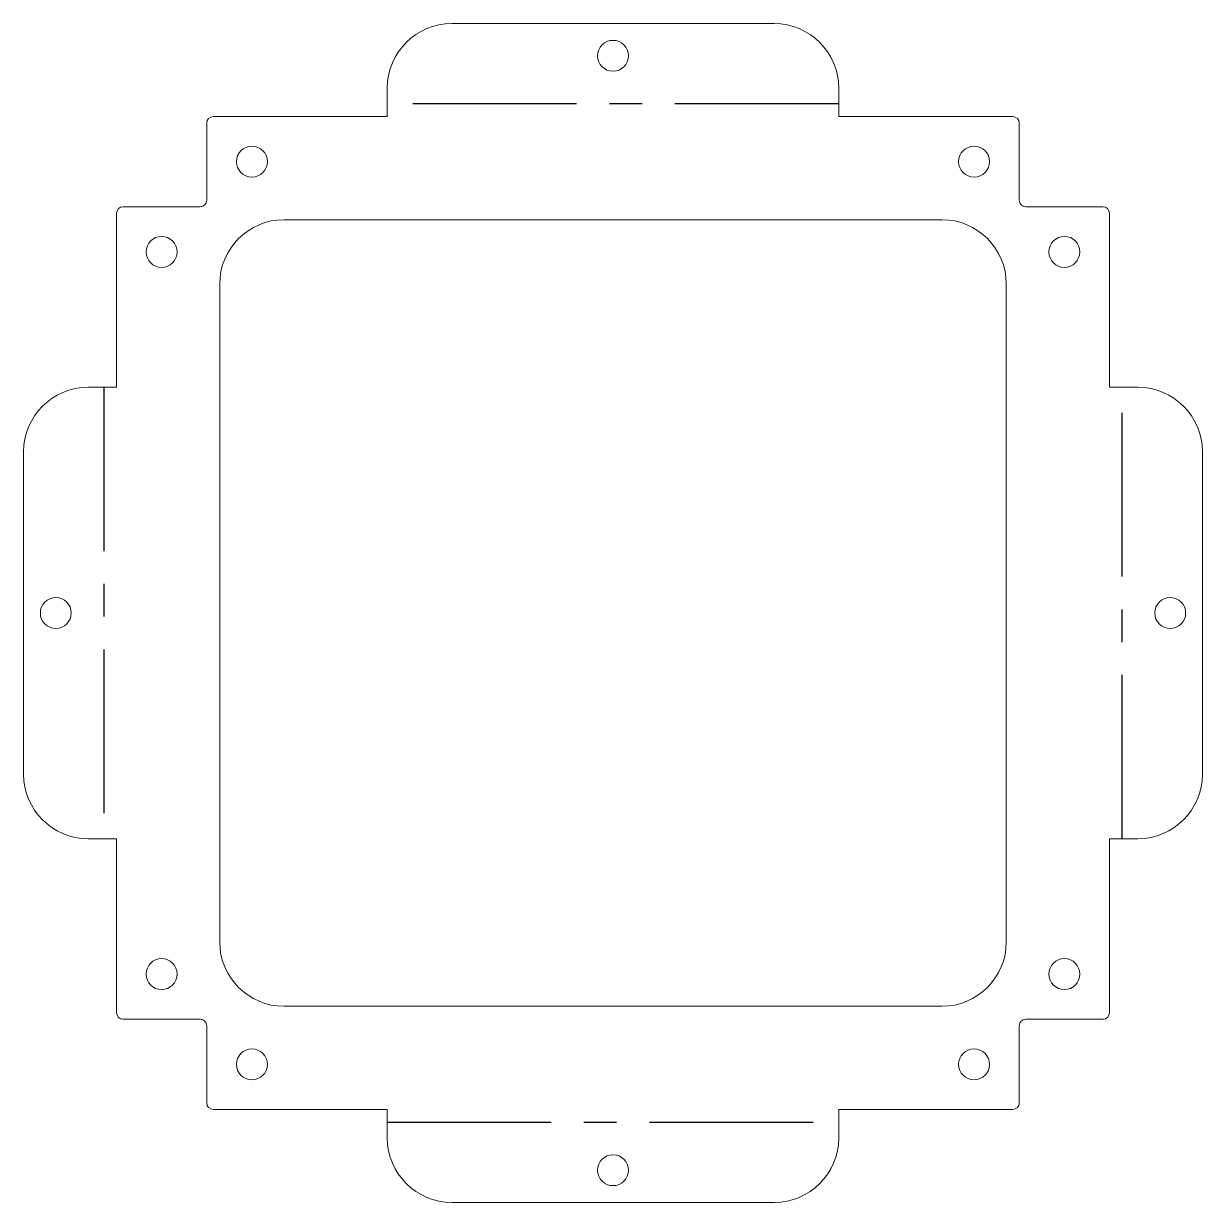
# Model space of a CAD drawing. Header units: millimetres. Extents: x -45.7 to 45.7, y -45.7 to 45.7.
import ezdxf

# ---------------------------------------------------------------- set-up
doc = ezdxf.new("R2010")
doc.units = ezdxf.units.MM
doc.linetypes.add('CENTERX2', pattern=[20.32, 12.7, -2.54, 2.54, -2.54])

msp = doc.modelspace()

# ---------------------------------------------------------------- linework, layer by layer
at = {"color": 7, "linetype": 'Continuous', "lineweight": 15}
for p, q in [((-12.5, 45.706), (12.5, 45.706)), ((-17.5, 38.5), (-17.5, 40.706)), ((17.5, 40.706), (17.5, 38.5)), ((-17.5, 38.5), (-31, 38.5)), ((31, 38.5), (17.5, 38.5)), ((-31.5, 32), (-31.5, 38)), ((31.5, 38), (31.5, 32)), ((-38, 31.5), (-32, 31.5)), ((32, 31.5), (38, 31.5)), ((-38.5, 31), (-38.5, 17.5)), ((25.5, 30.5), (-25.5, 30.5)), ((38.5, 17.5), (38.5, 31)), ((-30.5, 25.5), (-30.5, -25.5)), ((30.5, -25.5), (30.5, 25.5)), ((-40.706, 17.5), (-38.5, 17.5)), ((38.5, 17.5), (40.706, 17.5)), ((-45.706, -12.5), (-45.706, 12.5)), ((45.706, 12.5), (45.706, -12.5)), ((-38.5, -17.5), (-40.706, -17.5)), ((-38.5, -17.5), (-38.5, -31)), ((40.706, -17.5), (38.5, -17.5)), ((38.5, -31), (38.5, -17.5)), ((-25.5, -30.5), (25.5, -30.5)), ((-32, -31.5), (-38, -31.5)), ((38, -31.5), (32, -31.5)), ((-31.5, -38), (-31.5, -32)), ((31.5, -32), (31.5, -38)), ((-31, -38.5), (-17.5, -38.5)), ((-17.5, -40.706), (-17.5, -38.5)), ((17.5, -38.5), (31, -38.5)), ((17.5, -38.5), (17.5, -40.706)), ((12.5, -45.706), (-12.5, -45.706))]:
    msp.add_line(p, q, dxfattribs=at)
at = {"color": 7, "linetype": 'CENTERX2'}
for p, q in [((17.5, 39.471), (-17.5, 39.471)), ((-39.471, 17.5), (-39.471, -17.5)), ((39.471, -17.5), (39.471, 17.5)), ((-17.5, -39.471), (17.5, -39.471))]:
    msp.add_line(p, q, dxfattribs=at)
at = {"color": 7, "linetype": 'Continuous', "lineweight": 15}
for centre in [(0, 43.206), (-28, 35), (28, 35), (-35, 28), (35, 28), (-43.206, 0), (43.206, 0), (-35, -28), (35, -28), (-28, -35), (28, -35), (0, -43.206)]:
    msp.add_circle(centre, 1.2, dxfattribs=at)
for centre, radius, start, end in [((-12.5, 40.706), 5, 90, 180), ((12.5, 40.706), 5, 0, 90), ((-31, 38), 0.5, 90, 180), ((31, 38), 0.5, 0, 90), ((-32, 32), 0.5, 270, 0), ((32, 32), 0.5, 180, 270), ((-38, 31), 0.5, 90, 180), ((38, 31), 0.5, 0, 90), ((-25.5, 25.5), 5, 90, 180), ((25.5, 25.5), 5, 0, 90), ((-40.706, 12.5), 5, 90, 180), ((40.706, 12.5), 5, 0, 90), ((-40.706, -12.5), 5, 180, 270), ((40.706, -12.5), 5, 270, 0), ((-25.5, -25.5), 5, 180, 270), ((25.5, -25.5), 5, 270, 0), ((-38, -31), 0.5, 180, 270), ((38, -31), 0.5, 270, 0), ((-32, -32), 0.5, 0, 90), ((32, -32), 0.5, 90, 180), ((-31, -38), 0.5, 180, 270), ((31, -38), 0.5, 270, 0), ((-12.5, -40.706), 5, 180, 270), ((12.5, -40.706), 5, 270, 0)]:
    msp.add_arc(centre, radius, start, end, dxfattribs=at)

doc.saveas('drawing.dxf')
